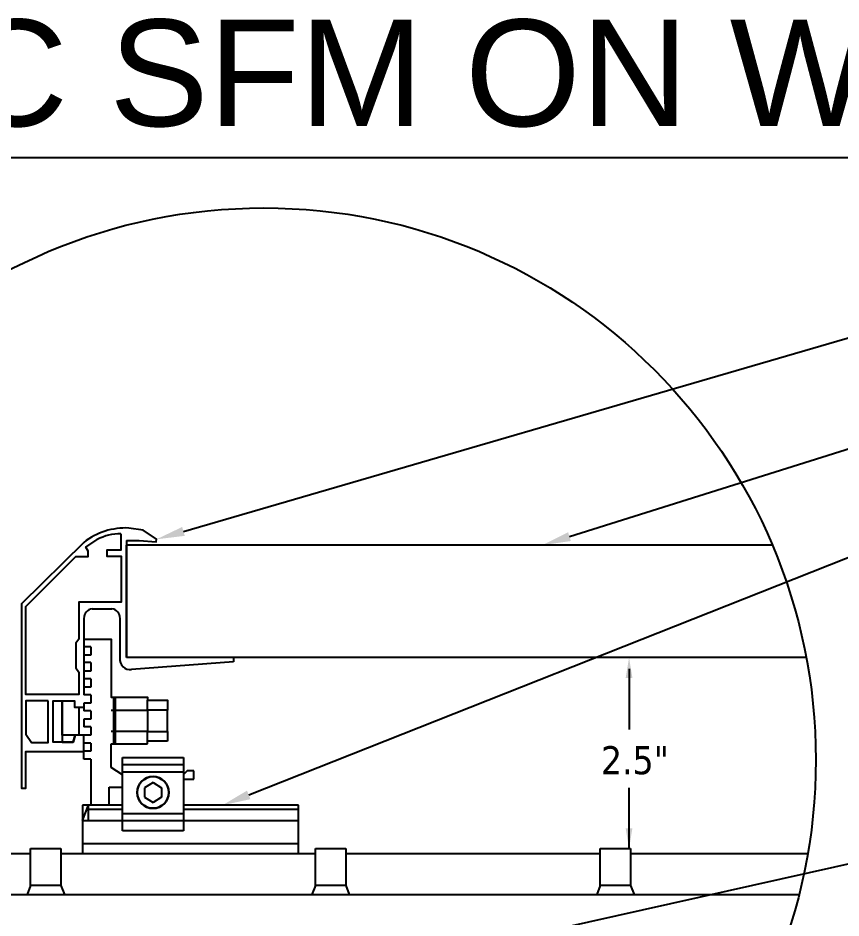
# Model space of a CAD drawing. Header units: inches. Extents: x 10 to 190, y 5 to 37.
# Drawn here: x 142.28 to 152.36, y 25.73 to 36.76 of the extents above; entities that cross this region are included whole.
import ezdxf
from ezdxf import colors
from ezdxf.entities.mleader import LeaderData, LeaderLine
from ezdxf.math import Vec2, Vec3

# ---------------------------------------------------------------- set-up
doc = ezdxf.new("R2010")
doc.units = ezdxf.units.IN
doc.header["$MEASUREMENT"] = 0
doc.styles.get("Standard").update_dxf_attribs({"font": 'arial.ttf'})
doc.styles.add('Tahoma', font='tahoma.ttf')

msp = doc.modelspace()

# ---------------------------------------------------------------- linework, layer by layer
for p, q in [((143.611, 30.357), (143.611, 28.921)), ((143.191, 29.519), (143.435, 29.519)), ((143.092, 29.401), (143.092, 28.463)), ((143.533, 29.401), (143.533, 28.912)), ((143.175, 29.051), (143.092, 29.051)), ((143.175, 29.051), (143.175, 28.951)), ((143.175, 28.951), (143.092, 28.951)), ((144.925, 28.921), (144.925, 28.867)), ((143.175, 28.859), (143.092, 28.859)), ((143.175, 28.859), (143.175, 28.754)), ((144.925, 28.867), (143.675, 28.776)), ((149.769, 28.784), (149.769, 28.038)), ((143.175, 28.754), (143.092, 28.754)), ((143.175, 28.66), (143.092, 28.66)), ((143.175, 28.559), (143.092, 28.559)), ((143.175, 28.66), (143.175, 28.559)), ((143.175, 28.463), (143.092, 28.463)), ((143.175, 28.463), (143.175, 28.364)), ((143.092, 28.364), (143.092, 28.267)), ((143.175, 28.364), (143.092, 28.364)), ((143.029, 28.314), (143.092, 28.314)), ((143.175, 28.267), (143.092, 28.267)), ((143.175, 28.267), (143.175, 28.166)), ((143.426, 28.276), (143.872, 28.276)), ((143.872, 28.276), (143.872, 28.016)), ((144.114, 28.016), (144.114, 28.276)), ((143.092, 28.166), (143.092, 28.073)), ((143.175, 28.166), (143.092, 28.166)), ((143.175, 28.073), (143.092, 28.073)), ((143.175, 28.073), (143.175, 27.972)), ((143.872, 28.016), (143.426, 28.016)), ((143.872, 27.863), (143.872, 28.016)), ((143.872, 28.016), (144.114, 28.016)), ((144.114, 28.016), (144.114, 27.895)), ((143.175, 27.972), (143.092, 27.972)), ((144.114, 27.895), (143.872, 27.895)), ((143.175, 27.872), (143.092, 27.872)), ((143.175, 27.872), (143.175, 27.776)), ((143.426, 27.863), (143.872, 27.863)), ((143.426, 27.574), (143.426, 27.863)), ((143.175, 27.776), (143.092, 27.776)), ((143.092, 27.677), (143.092, 27.771)), ((143.175, 27.677), (143.092, 27.677)), ((143.175, 27.677), (143.175, 27.112)), ((143.565, 26.799), (143.565, 27.697)), ((143.565, 27.697), (144.312, 27.697)), ((144.312, 27.697), (144.312, 26.799)), ((143.565, 27.483), (143.426, 27.574)), ((143.565, 27.613), (144.312, 27.613)), ((143.565, 27.521), (144.312, 27.521)), ((144.358, 27.534), (144.312, 27.489)), ((144.439, 27.534), (144.358, 27.534)), ((144.439, 27.433), (144.439, 27.534)), ((143.938, 27.39), (143.834, 27.326)), ((143.938, 27.39), (144.042, 27.326)), ((144.312, 27.433), (144.439, 27.433)), ((143.402, 27.112), (143.402, 27.333)), ((143.402, 27.333), (143.565, 27.333)), ((143.834, 27.326), (143.834, 27.21)), ((144.042, 27.326), (144.042, 27.21)), ((149.769, 26.581), (149.769, 27.327)), ((143.834, 27.21), (143.938, 27.147)), ((144.042, 27.21), (143.938, 27.147)), ((143.565, 27.112), (143.074, 27.112)), ((143.074, 27.112), (143.074, 26.521)), ((143.074, 26.925), (143.147, 27.112)), ((143.147, 26.925), (143.147, 27.112)), ((143.147, 27.065), (143.565, 27.065)), ((145.72, 27.112), (144.312, 27.112)), ((144.312, 27.065), (145.72, 27.065)), ((145.72, 26.521), (145.72, 27.112)), ((143.074, 26.925), (145.72, 26.925)), ((143.565, 27.009), (144.312, 27.009)), ((144.312, 26.799), (143.565, 26.799)), ((142.438, 26.129), (142.438, 26.581)), ((142.438, 26.581), (142.81, 26.581)), ((142.81, 26.581), (142.81, 26.129)), ((145.72, 26.64), (143.074, 26.64)), ((145.927, 26.129), (145.927, 26.581)), ((145.927, 26.581), (146.299, 26.581)), ((146.299, 26.581), (146.299, 26.129)), ((149.416, 26.129), (149.416, 26.581)), ((149.416, 26.581), (149.788, 26.581)), ((149.788, 26.581), (149.788, 26.129)), ((139.321, 26.521), (142.438, 26.521)), ((142.81, 26.521), (145.927, 26.521)), ((143.074, 26.521), (145.72, 26.521)), ((146.299, 26.521), (149.416, 26.521)), ((149.788, 26.521), (151.958, 26.521)), ((138.738, 26.02), (151.852, 26.02)), ((142.438, 26.129), (142.396, 26.02)), ((142.81, 26.129), (142.438, 26.129)), ((142.81, 26.129), (142.438, 26.129)), ((142.81, 26.129), (142.852, 26.02)), ((145.927, 26.129), (145.885, 26.02)), ((146.299, 26.129), (145.927, 26.129)), ((146.299, 26.129), (146.341, 26.02)), ((149.416, 26.129), (149.374, 26.02)), ((149.788, 26.129), (149.416, 26.129)), ((149.788, 26.129), (149.83, 26.02))]:
    msp.add_line(p, q)
at = {"color": 3}
msp.add_line((143.611, 28.921), (143.611, 30.299), dxfattribs=at)
msp.add_line((143.611, 28.921), (143.611, 30.299), dxfattribs=at)
at = {"lineweight": 50}
msp.add_line((143.465, 28.434), (143.465, 27.863), dxfattribs=at)
msp.add_lwpolyline([(135.886, 35.046), (165.223, 35.046), (165.223, 5.246), (135.886, 5.246)], close=True)
for points in [[(143.544, 30.437), (143.544, 30.235), (143.372, 30.235), (143.372, 30.164), (143.546, 30.164), (143.546, 29.598), (143.031, 29.598), (143.031, 29.148), (142.992, 29.099), (142.992, 28.795), (143.031, 28.741), (143.031, 28.467), (142.38, 28.467), (142.38, 29.547), (142.994, 30.161), (143.145, 30.161), (143.145, 30.225), (143.113, 30.273), (143.254, 30.366)], [(143.611, 30.357), (143.769, 30.357), (143.977, 30.339), (143.98, 30.37), (143.819, 30.483), (143.642, 30.508)], [(143.09, 30.331), (142.325, 29.58), (142.325, 27.322), (142.38, 27.322), (142.38, 27.771), (143.092, 27.771), (143.092, 27.972), (142.825, 27.972), (142.825, 27.883), (142.959, 27.883), (142.983, 27.972), (142.959, 27.883), (142.716, 27.883), (142.716, 28.392), (142.825, 28.392), (142.825, 27.972), (142.825, 28.392), (142.977, 28.392), (142.977, 28.314), (143.029, 28.314), (143.029, 27.972)], [(143.092, 29.148), (143.426, 29.148), (143.426, 28.434), (143.872, 28.434), (143.872, 28.4), (144.114, 28.4), (144.114, 28.276), (143.872, 28.276), (143.872, 28.4)], [(142.654, 28.392), (142.381, 28.392), (142.381, 27.981), (142.451, 27.881), (142.654, 27.881), (142.654, 28.392)]]:
    msp.add_lwpolyline(points)
at = {"color": 3}
for points in [[(151.523, 30.299), (143.611, 30.299)], [(151.939, 28.921), (143.611, 28.921)]]:
    msp.add_lwpolyline(points, dxfattribs=at)
msp.add_circle((145.295, 27.668), 6.761)
at = {"lineweight": 30}
msp.add_circle((143.938, 27.268), 0.194, dxfattribs=at)
for centre, radius, start, end in [((143.605, 29.673), 0.836, 87.4259, 128.0312), ((143.53, 29.871), 0.566, 88.6322, 119.1395), ((143.211, 29.402), 0.119, 99.7492, 180.5139), ((143.415, 29.402), 0.119, 359.4861, 80.2508), ((143.657, 28.899), 0.125, 174.1987, 277.8966)]:
    msp.add_arc(centre, radius, start, end)
for points in [[(149.727, 28.671), (149.81, 28.671), (149.769, 28.921)], [(149.727, 26.831), (149.81, 26.831), (149.769, 26.581)]]:
    msp.add_solid(points)

# ---------------------------------------------------------------- texts
at = {"insert": (135.903, 36.737), "char_height": 1.3058, "attachment_point": 1}
msp.add_mtext_dynamic_manual_height_columns('UNIRAC SFM ON W-TILE', width=50.8058, gutter_width=1, heights=[0], dxfattribs=at)
at = {"insert": (149.824, 27.836), "char_height": 0.34375, "attachment_point": 1, "style": 'Tahoma'}
msp.add_mtext('\\A1;\\pi-0.39881;2.5"', dxfattribs=at)

# ---------------------------------------------------------------- leaders
ml = msp.add_multileader_mtext('Standard')
ml.set_content('SFM TRIMRAIL', color=256, style='Tahoma')
ml.set_leader_properties()
ml.build(insert=Vec2(0, 0))
ml.multileader.update_dxf_attribs({"dogleg_length": 0.36, "arrow_head_size": 0.344, "scale": 4})
ctx = ml.context
ctx.base_point, ctx.scale, ctx.char_height, ctx.arrow_head_size, ctx.landing_gap_size, ctx.plane_origin = Vec3(154.819, 32.949), 4, 0.34375, 0.344, 0.495, Vec3(150.121, 28.452)
notes = []
notes.append((ctx, [(0, (1, 1, 0), (152.839, 32.949), (1, 0), 1.98, [(0, [(143.98, 30.37)], 0, [])])]))
ctx.mtext.insert, ctx.mtext.flow_direction = Vec3(155.314, 33.124), 5
ml = msp.add_multileader_mtext('Standard')
ml.set_content('PV MODULE', color=256, style='Tahoma')
ml.set_leader_properties()
ml.build(insert=Vec2(0, 0))
ml.multileader.update_dxf_attribs({"dogleg_length": 0.36, "arrow_head_size": 0.344, "scale": 4})
ctx = ml.context
ctx.base_point, ctx.scale, ctx.char_height, ctx.arrow_head_size, ctx.landing_gap_size, ctx.plane_origin = Vec3(154.823, 31.601), 4, 0.3438, 0.344, 0.495, Vec3(150.892, 31.346)
notes.append((ctx, [(0, (1, 1, 0), (152.843, 31.601), (1, 0), 1.98, [(0, [(148.711, 30.299)], 0, [])])]))
ctx.mtext.insert, ctx.mtext.width, ctx.mtext.flow_direction = Vec3(155.318, 31.776), 6.79928, 5
ml = msp.add_multileader_mtext('Standard')
ml.set_content('SFM SLIDER AND TRIMRAIL ROOF ATTACHMENT', color=256, style='Tahoma')
ml.set_leader_properties()
ml.build(insert=Vec2(0, 0))
ml.multileader.update_dxf_attribs({"dogleg_length": 0.36, "arrow_head_size": 0.344, "scale": 4})
ctx = ml.context
ctx.base_point, ctx.scale, ctx.char_height, ctx.arrow_head_size, ctx.landing_gap_size, ctx.plane_origin = Vec3(154.823, 30.301), 4, 0.34375, 0.344, 0.495, Vec3(150.892, 30.046)
notes.append((ctx, [(0, (1, 1, 0), (152.843, 30.301), (1, 0), 1.98, [(0, [(144.79, 27.112)], 0, [])])]))
ctx.mtext.insert, ctx.mtext.width, ctx.mtext.flow_direction = Vec3(155.318, 30.476), 6.79928, 5
ml = msp.add_multileader_mtext('Standard')
ml.set_content('ROOF DECK / MEMBRANE', color=256, style='Tahoma')
ml.set_leader_properties()
ml.build(insert=Vec2(0, 0))
ml.multileader.update_dxf_attribs({"dogleg_length": 0.36, "arrow_head_size": 0.344, "scale": 4})
ctx = ml.context
ctx.base_point, ctx.scale, ctx.char_height, ctx.arrow_head_size, ctx.landing_gap_size, ctx.plane_origin = Vec3(111.356, 26.81), 4, 0.34375, 0.344, 0.495, Vec3(107.43, 18.578)
notes.append((ctx, [(0, (1, 1, 0), (109.911, 26.81), (1, 0), 1.445, [(0, [(106.606, 25.889)], 0, [])])]))
ctx.mtext.insert, ctx.mtext.width, ctx.mtext.flow_direction = Vec3(111.851, 27.019), 8.69223, 5
ml = msp.add_multileader_mtext('Standard')
ml.set_content('ECOFASTEN W-TILE FLASHING', color=256, style='Tahoma')
ml.set_leader_properties()
ml.build(insert=Vec2(0, 0))
ml.multileader.update_dxf_attribs({"dogleg_length": 0.36, "arrow_head_size": 0.344, "scale": 4})
ctx = ml.context
ctx.base_point, ctx.scale, ctx.char_height, ctx.arrow_head_size, ctx.landing_gap_size, ctx.plane_origin = Vec3(154.832, 26.458), 4, 0.34375, 0.344, 0.495, Vec3(153.775, 26.603)
notes.append((ctx, [(0, (1, 1, 0), (152.729, 26.458), (1, 0), 2.103, [(0, [(145.828, 24.915)], 0, [])])]))
ctx.mtext.insert, ctx.mtext.flow_direction = Vec3(155.327, 26.633), 5
for ctx, leaders in notes:
    for number, flags, end, landing, length, lines in leaders:
        leader = LeaderData()
        leader.index, (leader.has_last_leader_line, leader.has_dogleg_vector, leader.attachment_direction) = number, flags
        leader.last_leader_point, leader.dogleg_vector, leader.dogleg_length = Vec3(end), Vec3(landing), length
        for number, points, colour, breaks in lines:
            line = LeaderLine()
            line.index, line.vertices, line.color, line.breaks = number, Vec3.list(points), colors.encode_raw_color(colour), breaks
            leader.lines.append(line)
        ctx.leaders.append(leader)

doc.saveas('drawing.dxf')
